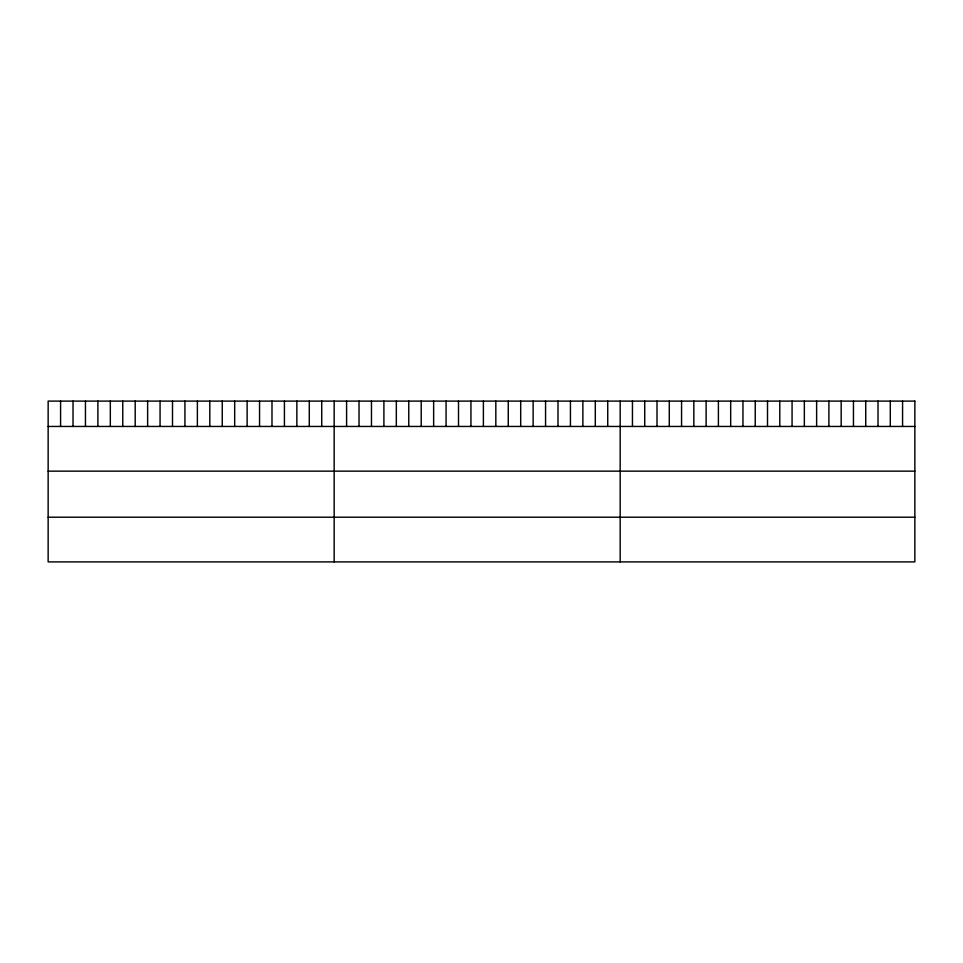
<?xml version="1.0" encoding="UTF-8"?>
<svg xmlns="http://www.w3.org/2000/svg" width="963" height="963" viewBox="0 0 963 963"><rect width="100%" height="100%" fill="white"/><g stroke="black" fill="none" stroke-linecap="round" stroke-linejoin="round"><path stroke-width="1.44" d="M48.15 426.453L914.85 426.453M48.15 471.148L914.85 471.148M48.15 517.203L914.85 517.203M902.572 401.102L902.572 426.453M890.294 401.102L890.294 426.453M878.015 401.102L878.015 426.453M865.737 401.102L865.737 426.453M853.459 401.102L853.459 426.453M841.181 401.102L841.181 426.453M828.902 401.102L828.902 426.453M816.624 401.102L816.624 426.453M804.346 401.102L804.346 426.453M792.068 401.102L792.068 426.453M779.789 401.102L779.789 426.453M767.511 401.102L767.511 426.453M755.233 401.102L755.233 426.453M742.955 401.102L742.955 426.453M730.676 401.102L730.676 426.453M718.398 401.102L718.398 426.453M706.12 401.102L706.12 426.453M693.841 401.102L693.841 426.453M681.563 401.102L681.563 426.453M669.285 401.102L669.285 426.453M657.007 401.102L657.007 426.453M644.729 401.102L644.729 426.453M632.45 401.102L632.45 426.453M620.172 401.102L620.172 561.898M607.737 401.102L607.737 426.453M595.303 401.102L595.303 426.453M582.868 401.102L582.868 426.453M570.433 401.102L570.433 426.453M557.998 401.102L557.998 426.453M545.564 401.102L545.564 426.453M533.129 401.102L533.129 426.453M520.694 401.102L520.694 426.453M508.259 401.102L508.259 426.453M495.825 401.102L495.825 426.453M483.39 401.102L483.39 426.453M470.943 401.102L470.943 426.453M458.508 401.102L458.508 426.453M446.074 401.102L446.074 426.453M433.639 401.102L433.639 426.453M421.204 401.102L421.204 426.453M408.769 401.102L408.769 426.453M396.335 401.102L396.335 426.453M383.9 401.102L383.9 426.453M371.465 401.102L371.465 426.453M359.03 401.102L359.03 426.453M346.596 401.102L346.596 426.453M334.161 401.102L334.161 561.898M321.726 401.102L321.726 426.453M309.292 401.102L309.292 426.453M296.857 401.102L296.857 426.453M284.422 401.102L284.422 426.453M271.987 401.102L271.987 426.453M259.553 401.102L259.553 426.453M247.118 401.102L247.118 426.453M234.683 401.102L234.683 426.453M222.248 401.102L222.248 426.453M209.814 401.102L209.814 426.453M197.379 401.102L197.379 426.453M184.932 401.102L184.932 426.453M172.497 401.102L172.497 426.453M160.063 401.102L160.063 426.453M147.628 401.102L147.628 426.453M135.193 401.102L135.193 426.453M122.758 401.102L122.758 426.453M110.324 401.102L110.324 426.453M97.889 401.102L97.889 426.453M85.454 401.102L85.454 426.453M73.019 401.102L73.019 426.453M60.585 401.102L60.585 426.453M914.85 401.102L48.15 401.102L48.15 561.898L914.85 561.898L914.85 401.102"/></g></svg>
